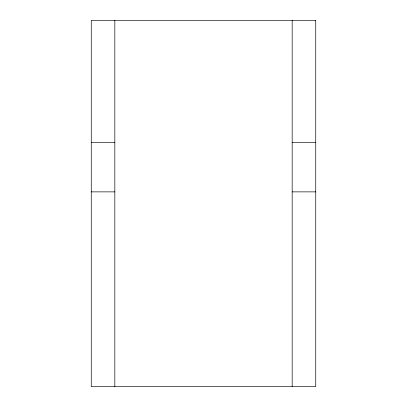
<?xml version="1.0" encoding="UTF-8"?>
<svg xmlns="http://www.w3.org/2000/svg" width="407" height="407" viewBox="0 0 407 407"><rect width="100%" height="100%" fill="white"/><g stroke="black" fill="none" stroke-linecap="round" stroke-linejoin="round"><path stroke-width="0.61" d="M91.26 142.45L114.83 142.45M292.17 142.45L315.74 142.45M91.26 191.87L114.83 191.87M292.17 191.87L315.74 191.87M292.17 20.35L292.17 386.65M114.83 20.35L114.83 386.65M315.74 20.35L91.26 20.35L91.26 386.65L315.74 386.65L315.74 20.35"/></g></svg>
